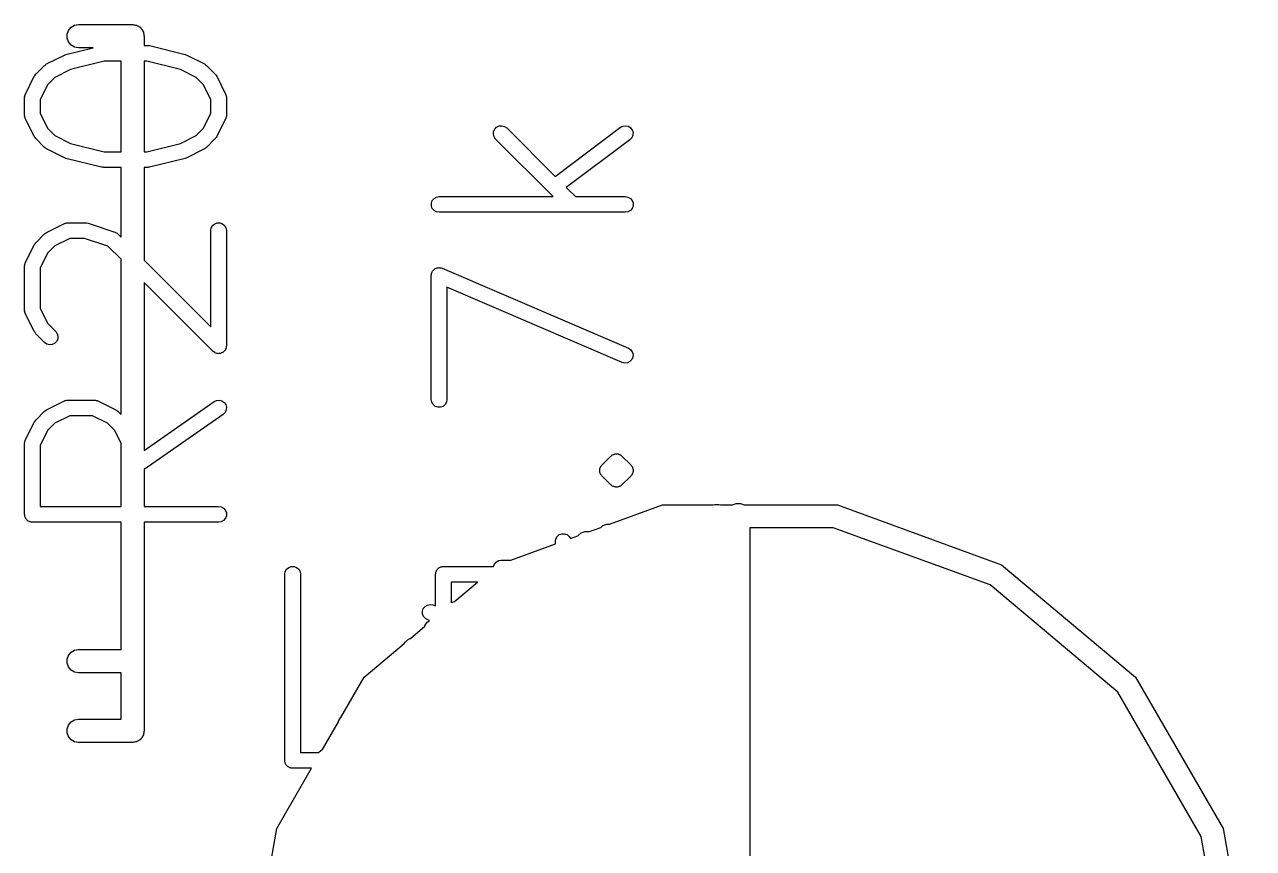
# Model space of a CAD drawing. Extents: x 0 to 76, y -93 to 16.
# Drawn here: x 10.55 to 18.51, y -50.51 to -45.17 of the extents above; entities that cross this region are included whole.
import ezdxf

# ---------------------------------------------------------------- set-up
doc = ezdxf.new("R2010")
doc.units = 0
doc.header["$MEASUREMENT"] = 0
doc.layers.add('BLACK', color=7, linetype='CONTINUOUS')

msp = doc.modelspace()

# ---------------------------------------------------------------- linework, layer by layer
at = {"layer": 'Black'}
for p, q in [((10.8257, -45.2365), (10.8346, -45.2121)), ((10.8346, -45.2121), (10.8513, -45.1921)), ((10.8513, -45.1921), (10.8739, -45.1791)), ((10.8739, -45.1791), (10.8995, -45.1746)), ((10.8995, -45.1746), (11.2501, -45.1746)), ((11.2501, -45.1746), (11.2565, -45.1757)), ((11.2565, -45.1757), (11.2631, -45.1757)), ((11.2631, -45.1757), (11.2693, -45.1779)), ((11.2693, -45.1779), (11.2757, -45.1791)), ((11.2757, -45.1791), (11.2814, -45.1824)), ((11.2814, -45.1824), (11.2876, -45.1846)), ((11.2876, -45.1846), (11.2926, -45.1888)), ((11.2926, -45.1888), (11.2983, -45.1921)), ((11.2983, -45.1921), (11.3025, -45.1971)), ((11.3025, -45.1971), (11.3075, -45.2014)), ((11.3075, -45.2014), (11.3108, -45.207)), ((11.3108, -45.207), (11.315, -45.2121)), ((11.315, -45.2121), (11.3173, -45.2182)), ((11.3173, -45.2182), (11.3205, -45.2239)), ((11.3205, -45.2239), (11.3217, -45.2304)), ((10.8257, -45.2626), (10.8257, -45.2365)), ((10.8346, -45.2871), (10.8257, -45.2626)), ((10.8513, -45.307), (10.8346, -45.2871)), ((11.3217, -45.2304), (11.3239, -45.2365)), ((11.3239, -45.2365), (11.3239, -45.2431)), ((11.3239, -45.2431), (11.3251, -45.2496)), ((11.3251, -45.2496), (11.3251, -45.3094)), ((10.6932, -45.4297), (10.8081, -45.3722)), ((10.8081, -45.3722), (10.8135, -45.3706)), ((10.8135, -45.3706), (10.8185, -45.3684)), ((10.8185, -45.3684), (10.9938, -45.3246)), ((10.8739, -45.32), (10.8513, -45.307)), ((10.8995, -45.3246), (10.8739, -45.32)), ((10.9938, -45.3246), (10.8995, -45.3246)), ((11.3251, -45.3094), (11.3479, -45.3094)), ((11.3479, -45.3094), (11.3541, -45.3105)), ((11.3541, -45.3105), (11.3602, -45.3109)), ((11.3602, -45.3109), (11.5901, -45.3684)), ((11.5901, -45.3684), (11.5951, -45.3706)), ((11.5951, -45.3706), (11.6005, -45.3722)), ((11.6005, -45.3722), (11.7154, -45.4297)), ((10.6226, -45.4966), (10.68, -45.4392)), ((10.68, -45.4392), (10.6867, -45.4345)), ((10.6867, -45.4345), (10.6932, -45.4297)), ((11.0669, -45.411), (10.8486, -45.4656)), ((11.1751, -45.411), (11.0669, -45.411)), ((11.1751, -45.9988), (11.1751, -45.411)), ((11.3251, -45.411), (11.3251, -45.9988)), ((11.3417, -45.411), (11.3251, -45.411)), ((11.56, -45.4656), (11.3417, -45.411)), ((11.7154, -45.4297), (11.7219, -45.4345)), ((11.7219, -45.4345), (11.7286, -45.4392)), ((11.7286, -45.4392), (11.786, -45.4966)), ((10.5556, -45.6248), (10.6131, -45.5099)), ((10.6131, -45.5099), (10.6179, -45.5033)), ((10.6179, -45.5033), (10.6226, -45.4966)), ((10.746, -45.5169), (10.7003, -45.5627)), ((10.8486, -45.4656), (10.746, -45.5169)), ((11.6626, -45.5169), (11.56, -45.4656)), ((11.7083, -45.5627), (11.6626, -45.5169)), ((11.786, -45.4966), (11.7907, -45.5033)), ((11.7907, -45.5033), (11.7955, -45.5099)), ((11.7955, -45.5099), (11.853, -45.6248)), ((10.7003, -45.5627), (10.6518, -45.6595)), ((11.7567, -45.6595), (11.7083, -45.5627)), ((10.5502, -45.6475), (10.5508, -45.6446)), ((10.5502, -45.7624), (10.5502, -45.6475)), ((10.5506, -45.6417), (10.5523, -45.636)), ((10.5508, -45.6446), (10.5506, -45.6417)), ((10.5523, -45.636), (10.5533, -45.6301)), ((10.5533, -45.6301), (10.5548, -45.6276)), ((10.5548, -45.6276), (10.5556, -45.6248)), ((10.6518, -45.6595), (10.6518, -45.7504)), ((11.7567, -45.7504), (11.7567, -45.6595)), ((11.853, -45.6248), (11.8538, -45.6276)), ((11.8538, -45.6276), (11.8553, -45.6301)), ((11.8553, -45.6301), (11.8563, -45.636)), ((11.8563, -45.636), (11.858, -45.6417)), ((11.858, -45.6417), (11.8578, -45.6446)), ((11.8578, -45.6446), (11.8583, -45.6475)), ((11.8583, -45.6475), (11.8583, -45.7624)), ((10.5508, -45.7653), (10.5502, -45.7624)), ((10.5506, -45.7682), (10.5508, -45.7653)), ((10.5523, -45.7739), (10.5506, -45.7682)), ((10.5533, -45.7798), (10.5523, -45.7739)), ((10.5548, -45.7823), (10.5533, -45.7798)), ((10.5556, -45.7851), (10.5548, -45.7823)), ((10.6518, -45.7504), (10.7002, -45.8472)), ((11.7083, -45.8472), (11.7567, -45.7504)), ((11.8538, -45.7823), (11.853, -45.7851)), ((11.8553, -45.7798), (11.8538, -45.7823)), ((11.8563, -45.7739), (11.8553, -45.7798)), ((11.858, -45.7682), (11.8563, -45.7739)), ((11.8583, -45.7624), (11.8578, -45.7653)), ((11.8578, -45.7653), (11.858, -45.7682)), ((10.6131, -45.9), (10.5556, -45.7851)), ((10.7002, -45.8472), (10.746, -45.893)), ((11.6626, -45.893), (11.7083, -45.8472)), ((11.853, -45.7851), (11.7955, -45.9)), ((13.5891, -45.8674), (13.5966, -45.8514)), ((13.5966, -45.8514), (13.6091, -45.8389)), ((13.6091, -45.8389), (13.6251, -45.8314)), ((13.6251, -45.8314), (13.6426, -45.8299)), ((13.6426, -45.8299), (13.6597, -45.8345)), ((13.6597, -45.8345), (13.6741, -45.8446)), ((13.6741, -45.8446), (13.9877, -46.1581)), ((13.9877, -46.1581), (14.4121, -45.8399)), ((14.4121, -45.8399), (14.4278, -45.8319)), ((14.4278, -45.8319), (14.4453, -45.8298)), ((14.4453, -45.8298), (14.4625, -45.8338)), ((14.4625, -45.8338), (14.4773, -45.8434)), ((14.4773, -45.8434), (14.4879, -45.8575)), ((14.4879, -45.8575), (14.493, -45.8744)), ((10.6179, -45.9065), (10.6131, -45.9)), ((10.6226, -45.9132), (10.6179, -45.9065)), ((10.68, -45.9707), (10.6226, -45.9132)), ((10.746, -45.893), (10.8486, -45.9443)), ((11.56, -45.9443), (11.6626, -45.893)), ((11.786, -45.9132), (11.7286, -45.9707)), ((11.7907, -45.9065), (11.786, -45.9132)), ((11.7955, -45.9), (11.7907, -45.9065)), ((13.5876, -45.8849), (13.5891, -45.8674)), ((13.5922, -45.902), (13.5876, -45.8849)), ((13.6023, -45.9164), (13.5922, -45.902)), ((13.9752, -46.2893), (13.6023, -45.9164)), ((14.473, -45.9211), (14.0603, -46.2307)), ((14.4851, -45.9083), (14.473, -45.9211)), ((14.492, -45.892), (14.4851, -45.9083)), ((14.493, -45.8744), (14.492, -45.892)), ((10.6867, -45.9753), (10.68, -45.9707)), ((10.6932, -45.9802), (10.6867, -45.9753)), ((10.8081, -46.0376), (10.6932, -45.9802)), ((10.8486, -45.9443), (11.0669, -45.9988)), ((11.0669, -45.9988), (11.1751, -45.9988)), ((11.3251, -45.9988), (11.3417, -45.9988)), ((11.3417, -45.9988), (11.56, -45.9443)), ((11.7154, -45.9802), (11.6005, -46.0376)), ((11.7219, -45.9753), (11.7154, -45.9802)), ((11.7286, -45.9707), (11.7219, -45.9753)), ((10.8135, -46.0392), (10.8081, -46.0376)), ((10.8185, -46.0415), (10.8135, -46.0392)), ((11.0483, -46.0989), (10.8185, -46.0415)), ((11.0545, -46.0994), (11.0483, -46.0989)), ((11.0607, -46.1004), (11.0545, -46.0994)), ((11.1751, -46.1004), (11.0607, -46.1004)), ((11.1751, -46.5518), (11.1751, -46.1004)), ((11.3479, -46.1004), (11.3251, -46.1004)), ((11.3251, -46.1004), (11.3251, -46.7018)), ((11.3541, -46.0994), (11.3479, -46.1004)), ((11.3602, -46.0989), (11.3541, -46.0994)), ((11.5901, -46.0415), (11.3602, -46.0989)), ((11.5951, -46.0392), (11.5901, -46.0415)), ((11.6005, -46.0376), (11.5951, -46.0392)), ((14.0603, -46.2307), (14.1189, -46.2893)), ((13.186, -46.3313), (13.1921, -46.3147)), ((13.186, -46.3489), (13.186, -46.3313)), ((13.1921, -46.3147), (13.2034, -46.3012)), ((13.2034, -46.3012), (13.2187, -46.2924)), ((13.2187, -46.2924), (13.236, -46.2893)), ((13.236, -46.2893), (13.9752, -46.2893)), ((14.1189, -46.2893), (14.4425, -46.2893)), ((14.4425, -46.2893), (14.4599, -46.2924)), ((14.4599, -46.2924), (14.4752, -46.3012)), ((14.4752, -46.3012), (14.4865, -46.3147)), ((14.4865, -46.3147), (14.4926, -46.3313)), ((14.4926, -46.3313), (14.4926, -46.3489)), ((13.1921, -46.3655), (13.186, -46.3489)), ((13.2034, -46.379), (13.1921, -46.3655)), ((13.2187, -46.3879), (13.2034, -46.379)), ((13.236, -46.3909), (13.2187, -46.3879)), ((14.4425, -46.3909), (13.236, -46.3909)), ((14.4599, -46.3879), (14.4425, -46.3909)), ((14.4752, -46.379), (14.4599, -46.3879)), ((14.4865, -46.3655), (14.4752, -46.379)), ((14.4926, -46.3489), (14.4865, -46.3655)), ((10.6932, -46.5213), (10.8081, -46.4638)), ((10.8081, -46.4638), (10.8109, -46.463)), ((10.8109, -46.463), (10.8135, -46.4615)), ((10.8135, -46.4615), (10.8193, -46.4605)), ((10.8193, -46.4605), (10.825, -46.4588)), ((10.825, -46.4588), (10.828, -46.459)), ((10.828, -46.459), (10.8309, -46.4585)), ((10.8309, -46.4585), (10.9458, -46.4585)), ((10.9458, -46.4585), (10.9538, -46.4599)), ((10.9538, -46.4599), (10.9618, -46.4611)), ((10.9618, -46.4611), (11.1342, -46.5185)), ((11.7567, -46.5093), (11.7598, -46.4919)), ((11.7598, -46.4919), (11.7686, -46.4766)), ((11.7686, -46.4766), (11.7821, -46.4653)), ((11.7821, -46.4653), (11.7987, -46.4592)), ((11.7987, -46.4592), (11.8164, -46.4592)), ((11.8164, -46.4592), (11.8329, -46.4653)), ((11.8329, -46.4653), (11.8465, -46.4766)), ((11.8465, -46.4766), (11.8553, -46.4919)), ((11.8553, -46.4919), (11.8583, -46.5093)), ((10.6226, -46.5882), (10.68, -46.5308)), ((10.68, -46.5308), (10.6867, -46.5261)), ((10.6867, -46.5261), (10.6932, -46.5213)), ((10.8428, -46.5601), (10.746, -46.6085)), ((10.9375, -46.5601), (10.8428, -46.5601)), ((11.0907, -46.6111), (10.9375, -46.5601)), ((11.1342, -46.5185), (11.1368, -46.5199)), ((11.1368, -46.5199), (11.1396, -46.5207)), ((11.1396, -46.5207), (11.1445, -46.5241)), ((11.1445, -46.5241), (11.1497, -46.5269)), ((11.1497, -46.5269), (11.1516, -46.5291)), ((11.1516, -46.5291), (11.154, -46.5308)), ((11.154, -46.5308), (11.1751, -46.5518)), ((11.7567, -47.1335), (11.7567, -46.5093)), ((11.8583, -46.5093), (11.8583, -47.2561)), ((10.5556, -46.7164), (10.6131, -46.6014)), ((10.6131, -46.6014), (10.6179, -46.5949)), ((10.6179, -46.5949), (10.6226, -46.5882)), ((10.7002, -46.6543), (10.6518, -46.7511)), ((10.746, -46.6085), (10.7002, -46.6543)), ((11.1751, -46.6955), (11.0907, -46.6111)), ((10.5502, -46.7391), (10.5508, -46.7362)), ((10.5506, -46.7333), (10.5523, -46.7276)), ((10.5508, -46.7362), (10.5506, -46.7333)), ((10.5523, -46.7276), (10.5533, -46.7217)), ((10.5533, -46.7217), (10.5548, -46.7192)), ((10.5548, -46.7192), (10.5556, -46.7164)), ((11.1751, -47.7009), (11.1751, -46.6955)), ((11.3251, -46.7018), (11.7567, -47.1335)), ((10.5502, -47.0263), (10.5502, -46.7391)), ((10.6518, -46.7511), (10.6518, -47.0143)), ((13.1852, -46.7997), (13.1863, -46.794)), ((13.1852, -47.6041), (13.1852, -46.7997)), ((13.1863, -46.794), (13.1866, -46.7881)), ((13.1866, -46.7881), (13.1878, -46.7854)), ((13.1878, -46.7854), (13.1883, -46.7824)), ((13.1883, -46.7824), (13.1912, -46.7773)), ((13.1912, -46.7773), (13.1935, -46.7719)), ((13.1935, -46.7719), (13.1956, -46.7697)), ((13.1956, -46.7697), (13.1971, -46.7671)), ((13.1971, -46.7671), (13.2016, -46.7633)), ((13.2016, -46.7633), (13.2056, -46.7591)), ((13.2056, -46.7591), (13.2083, -46.7577)), ((13.2083, -46.7577), (13.2106, -46.7557)), ((13.2106, -46.7557), (13.2161, -46.7537)), ((13.2161, -46.7537), (13.2214, -46.7511)), ((13.2214, -46.7511), (13.2244, -46.7507)), ((13.2244, -46.7507), (13.2272, -46.7497)), ((13.2272, -46.7497), (13.2331, -46.7497)), ((13.2331, -46.7497), (13.2389, -46.749)), ((13.2389, -46.749), (13.2418, -46.7497)), ((13.2418, -46.7497), (13.2449, -46.7497)), ((13.2449, -46.7497), (13.2504, -46.7517)), ((13.2504, -46.7517), (13.2561, -46.753)), ((13.2561, -46.753), (14.4626, -47.2701)), ((11.7716, -47.2921), (11.3251, -46.8455)), ((11.3251, -46.8455), (11.3251, -47.934)), ((14.4225, -47.3635), (13.2868, -46.8768)), ((13.2868, -46.8768), (13.2868, -47.6041)), ((10.5508, -47.0292), (10.5502, -47.0263)), ((10.5506, -47.0321), (10.5508, -47.0292)), ((10.5523, -47.0378), (10.5506, -47.0321)), ((10.5533, -47.0437), (10.5523, -47.0378)), ((10.5548, -47.0462), (10.5533, -47.0437)), ((10.5556, -47.0491), (10.5548, -47.0462)), ((10.6131, -47.164), (10.5556, -47.0491)), ((10.6518, -47.0143), (10.7003, -47.1111)), ((10.7003, -47.1111), (10.7519, -47.1628)), ((10.6179, -47.1705), (10.6131, -47.164)), ((10.6226, -47.1772), (10.6179, -47.1705)), ((10.68, -47.2346), (10.6226, -47.1772)), ((10.7519, -47.1628), (10.762, -47.1772)), ((10.765, -47.2118), (10.7576, -47.2278)), ((10.762, -47.1772), (10.7666, -47.1943)), ((10.7666, -47.1943), (10.765, -47.2118)), ((10.6945, -47.2447), (10.68, -47.2346)), ((10.7115, -47.2493), (10.6945, -47.2447)), ((10.7291, -47.2478), (10.7115, -47.2493)), ((10.7451, -47.2403), (10.7291, -47.2478)), ((10.7576, -47.2278), (10.7451, -47.2403)), ((11.7771, -47.2959), (11.7716, -47.2921)), ((11.7821, -47.3001), (11.7771, -47.2959)), ((11.8414, -47.2931), (11.8367, -47.2978)), ((11.8465, -47.2888), (11.8414, -47.2931)), ((11.8476, -47.2869), (11.8465, -47.2888)), ((11.8492, -47.2853), (11.8476, -47.2869)), ((11.852, -47.2793), (11.8492, -47.2853)), ((11.8553, -47.2735), (11.852, -47.2793)), ((11.8557, -47.2713), (11.8553, -47.2735)), ((11.8566, -47.2693), (11.8557, -47.2713)), ((11.8572, -47.2627), (11.8566, -47.2693)), ((11.8583, -47.2561), (11.8572, -47.2627)), ((14.4626, -47.2701), (14.4773, -47.2798)), ((14.4773, -47.2798), (14.4879, -47.2939)), ((14.4879, -47.2939), (14.493, -47.3108)), ((11.7842, -47.3009), (11.7821, -47.3001)), ((11.7861, -47.3022), (11.7842, -47.3009)), ((11.7925, -47.3039), (11.7861, -47.3022)), ((11.7987, -47.3062), (11.7925, -47.3039)), ((11.801, -47.3062), (11.7987, -47.3062)), ((11.8031, -47.3068), (11.801, -47.3062)), ((11.8097, -47.3062), (11.8031, -47.3068)), ((11.8164, -47.3062), (11.8097, -47.3062)), ((11.8185, -47.3054), (11.8164, -47.3062)), ((11.8207, -47.3052), (11.8185, -47.3054)), ((11.8267, -47.3024), (11.8207, -47.3052)), ((11.8329, -47.3001), (11.8267, -47.3024)), ((11.8347, -47.2987), (11.8329, -47.3001)), ((11.8367, -47.2978), (11.8347, -47.2987)), ((14.4397, -47.3675), (14.4225, -47.3635)), ((14.4572, -47.3654), (14.4397, -47.3675)), ((14.473, -47.3575), (14.4572, -47.3654)), ((14.4851, -47.3446), (14.473, -47.3575)), ((14.492, -47.3284), (14.4851, -47.3446)), ((14.493, -47.3108), (14.492, -47.3284)), ((10.6932, -47.6703), (10.8081, -47.6129)), ((10.8081, -47.6129), (10.8109, -47.612)), ((10.8109, -47.612), (10.8135, -47.6106)), ((10.8135, -47.6106), (10.8193, -47.6095)), ((10.8193, -47.6095), (10.825, -47.6078)), ((10.825, -47.6078), (10.828, -47.608)), ((10.828, -47.608), (10.8309, -47.6075)), ((10.8309, -47.6075), (11.0032, -47.6075)), ((11.0032, -47.6075), (11.0061, -47.608)), ((11.0061, -47.608), (11.009, -47.6078)), ((11.009, -47.6078), (11.0147, -47.6095)), ((11.0147, -47.6095), (11.0206, -47.6106)), ((11.0206, -47.6106), (11.0231, -47.612)), ((11.0231, -47.612), (11.0259, -47.6129)), ((11.0259, -47.6129), (11.1408, -47.6703)), ((11.7784, -47.6167), (11.7944, -47.6092)), ((11.7944, -47.6092), (11.812, -47.6077)), ((11.812, -47.6077), (11.829, -47.6123)), ((11.829, -47.6123), (11.8435, -47.6224)), ((13.1883, -47.6214), (13.1852, -47.6041)), ((13.2868, -47.6041), (13.2838, -47.6214)), ((10.6226, -47.7373), (10.68, -47.6798)), ((10.68, -47.6798), (10.6867, -47.6752)), ((10.6867, -47.6752), (10.6932, -47.6703)), ((11.1408, -47.6703), (11.1474, -47.6752)), ((11.1474, -47.6752), (11.154, -47.6798)), ((11.154, -47.6798), (11.1751, -47.7009)), ((11.3251, -47.934), (11.7784, -47.6167)), ((11.8492, -47.6875), (11.8367, -47.6999)), ((11.8435, -47.6224), (11.8536, -47.6368)), ((11.8566, -47.6715), (11.8492, -47.6875)), ((11.8536, -47.6368), (11.8582, -47.6539)), ((11.8582, -47.6539), (11.8566, -47.6715)), ((13.1971, -47.6367), (13.1883, -47.6214)), ((13.2106, -47.6481), (13.1971, -47.6367)), ((13.2272, -47.6541), (13.2106, -47.6481)), ((13.2449, -47.6541), (13.2272, -47.6541)), ((13.2614, -47.6481), (13.2449, -47.6541)), ((13.275, -47.6367), (13.2614, -47.6481)), ((13.2838, -47.6214), (13.275, -47.6367)), ((10.5556, -47.8654), (10.6131, -47.7505)), ((10.6131, -47.7505), (10.6179, -47.744)), ((10.6179, -47.744), (10.6226, -47.7373)), ((10.746, -47.7575), (10.7003, -47.8033)), ((10.8428, -47.7091), (10.746, -47.7575)), ((10.9912, -47.7091), (10.8428, -47.7091)), ((11.088, -47.7575), (10.9912, -47.7091)), ((11.1338, -47.8033), (11.088, -47.7575)), ((11.8367, -47.6999), (11.3251, -48.0581)), ((10.7003, -47.8033), (10.6518, -47.9001)), ((11.1751, -47.8858), (11.1338, -47.8033)), ((10.5502, -47.8881), (10.5508, -47.8852)), ((10.5502, -48.3477), (10.5502, -47.8881)), ((10.5506, -47.8823), (10.5523, -47.8766)), ((10.5508, -47.8852), (10.5506, -47.8823)), ((10.5523, -47.8766), (10.5533, -47.8707)), ((10.5533, -47.8707), (10.5548, -47.8682)), ((10.5548, -47.8682), (10.5556, -47.8654)), ((10.6518, -47.9001), (10.6518, -48.2969)), ((11.1751, -48.2969), (11.1751, -47.8858)), ((14.2917, -48.0278), (14.3492, -47.9703)), ((14.3492, -47.9703), (14.3528, -47.9678)), ((14.3528, -47.9678), (14.356, -47.9646)), ((14.356, -47.9646), (14.36, -47.9627)), ((14.36, -47.9627), (14.3636, -47.9602)), ((14.3636, -47.9602), (14.3679, -47.959)), ((14.3679, -47.959), (14.3719, -47.9572)), ((14.3719, -47.9572), (14.3764, -47.9568)), ((14.3764, -47.9568), (14.3807, -47.9556)), ((14.3807, -47.9556), (14.3851, -47.956)), ((14.3851, -47.956), (14.3895, -47.9556)), ((14.3895, -47.9556), (14.3938, -47.9568)), ((14.3938, -47.9568), (14.3982, -47.9572)), ((14.3982, -47.9572), (14.4023, -47.959)), ((14.4023, -47.959), (14.4066, -47.9602)), ((14.4066, -47.9602), (14.4102, -47.9627)), ((14.4102, -47.9627), (14.4142, -47.9646)), ((14.4142, -47.9646), (14.4174, -47.9678)), ((14.4174, -47.9678), (14.421, -47.9703)), ((14.421, -47.9703), (14.4785, -48.0278)), ((11.3251, -48.0581), (11.3251, -48.2969)), ((14.277, -48.0593), (14.2776, -48.0571)), ((14.2774, -48.0637), (14.277, -48.0593)), ((14.277, -48.0681), (14.2774, -48.0637)), ((14.2776, -48.0703), (14.277, -48.0681)), ((14.2776, -48.0549), (14.2784, -48.0528)), ((14.2776, -48.0571), (14.2776, -48.0549)), ((14.2776, -48.0725), (14.2776, -48.0703)), ((14.2784, -48.0746), (14.2776, -48.0725)), ((14.2784, -48.0528), (14.2786, -48.0505)), ((14.2786, -48.0768), (14.2784, -48.0746)), ((14.2786, -48.0505), (14.2805, -48.0465)), ((14.2805, -48.0809), (14.2786, -48.0768)), ((14.2805, -48.0465), (14.2816, -48.0422)), ((14.2816, -48.0852), (14.2805, -48.0809)), ((14.2816, -48.0422), (14.2829, -48.0404)), ((14.2829, -48.087), (14.2816, -48.0852)), ((14.2829, -48.0404), (14.2836, -48.0383)), ((14.2836, -48.0891), (14.2829, -48.087)), ((14.2836, -48.0383), (14.2851, -48.0366)), ((14.2851, -48.0908), (14.2836, -48.0891)), ((14.2851, -48.0366), (14.286, -48.0346)), ((14.286, -48.0928), (14.2851, -48.0908)), ((14.286, -48.0346), (14.2892, -48.0314)), ((14.2892, -48.0314), (14.2917, -48.0278)), ((14.4785, -48.0278), (14.481, -48.0314)), ((14.481, -48.0314), (14.4842, -48.0346)), ((14.4842, -48.0346), (14.4851, -48.0366)), ((14.4851, -48.0908), (14.4842, -48.0928)), ((14.4851, -48.0366), (14.4865, -48.0383)), ((14.4865, -48.0891), (14.4851, -48.0908)), ((14.4865, -48.0383), (14.4873, -48.0404)), ((14.4873, -48.087), (14.4865, -48.0891)), ((14.4873, -48.0404), (14.4886, -48.0422)), ((14.4886, -48.0852), (14.4873, -48.087)), ((14.4886, -48.0422), (14.4897, -48.0465)), ((14.4897, -48.0809), (14.4886, -48.0852)), ((14.4897, -48.0465), (14.4916, -48.0505)), ((14.4916, -48.0768), (14.4897, -48.0809)), ((14.4916, -48.0505), (14.4918, -48.0528)), ((14.4918, -48.0746), (14.4916, -48.0768)), ((14.4918, -48.0528), (14.4926, -48.0549)), ((14.4926, -48.0725), (14.4918, -48.0746)), ((14.4926, -48.0549), (14.4926, -48.0571)), ((14.4926, -48.0571), (14.4932, -48.0593)), ((14.4932, -48.0681), (14.4926, -48.0703)), ((14.4926, -48.0703), (14.4926, -48.0725)), ((14.4932, -48.0593), (14.4928, -48.0637)), ((14.4928, -48.0637), (14.4932, -48.0681)), ((14.2892, -48.096), (14.286, -48.0928)), ((14.2917, -48.0996), (14.2892, -48.096)), ((14.3492, -48.1571), (14.2917, -48.0996)), ((14.3528, -48.1596), (14.3492, -48.1571)), ((14.356, -48.1628), (14.3528, -48.1596)), ((14.36, -48.1646), (14.356, -48.1628)), ((14.3636, -48.1672), (14.36, -48.1646)), ((14.3679, -48.1683), (14.3636, -48.1672)), ((14.3719, -48.1702), (14.3679, -48.1683)), ((14.3764, -48.1706), (14.3719, -48.1702)), ((14.3807, -48.1717), (14.3764, -48.1706)), ((14.3851, -48.1714), (14.3807, -48.1717)), ((14.3895, -48.1717), (14.3851, -48.1714)), ((14.3938, -48.1706), (14.3895, -48.1717)), ((14.3982, -48.1702), (14.3938, -48.1706)), ((14.4023, -48.1683), (14.3982, -48.1702)), ((14.4066, -48.1672), (14.4023, -48.1683)), ((14.4102, -48.1646), (14.4066, -48.1672)), ((14.4142, -48.1628), (14.4102, -48.1646)), ((14.4174, -48.1596), (14.4142, -48.1628)), ((14.421, -48.1571), (14.4174, -48.1596)), ((14.4785, -48.0996), (14.421, -48.1571)), ((14.481, -48.096), (14.4785, -48.0996)), ((14.4842, -48.0928), (14.481, -48.096)), ((10.6518, -48.2969), (11.1751, -48.2969)), ((11.3251, -48.2969), (11.8075, -48.2969)), ((11.8075, -48.2969), (11.8249, -48.3)), ((11.8249, -48.3), (11.8402, -48.3088)), ((11.8402, -48.3088), (11.8515, -48.3223)), ((11.8515, -48.3223), (11.8576, -48.3389)), ((14.3398, -48.4121), (14.6835, -48.2871)), ((14.6835, -48.2871), (15.0112, -48.2871)), ((15.0112, -48.2871), (15.022, -48.2831)), ((15.022, -48.2831), (15.048, -48.2831)), ((15.048, -48.2831), (15.0588, -48.2871)), ((15.0588, -48.2871), (15.1363, -48.2871)), ((15.1363, -48.2871), (15.1375, -48.286)), ((15.1375, -48.286), (15.162, -48.2771)), ((15.162, -48.2771), (15.188, -48.2771)), ((15.188, -48.2771), (15.2125, -48.286)), ((15.2125, -48.286), (15.2137, -48.2871)), ((15.2137, -48.2871), (15.8165, -48.2871)), ((15.8165, -48.2871), (16.8812, -48.6746)), ((10.551, -48.3521), (10.5502, -48.3477)), ((10.551, -48.3566), (10.551, -48.3521)), ((10.5525, -48.3607), (10.551, -48.3566)), ((10.5533, -48.3651), (10.5525, -48.3607)), ((10.5555, -48.369), (10.5533, -48.3651)), ((10.5571, -48.3731), (10.5555, -48.369)), ((10.5599, -48.3765), (10.5571, -48.3731)), ((10.5621, -48.3804), (10.5599, -48.3765)), ((10.5655, -48.3832), (10.5621, -48.3804)), ((10.5684, -48.3867), (10.5655, -48.3832)), ((10.5722, -48.3889), (10.5684, -48.3867)), ((10.5756, -48.3917), (10.5722, -48.3889)), ((10.5798, -48.3933), (10.5756, -48.3917)), ((10.5837, -48.3955), (10.5798, -48.3933)), ((10.5881, -48.3962), (10.5837, -48.3955)), ((10.5922, -48.3978), (10.5881, -48.3962)), ((10.5967, -48.3978), (10.5922, -48.3978)), ((10.601, -48.3985), (10.5967, -48.3978)), ((11.1751, -48.3985), (10.601, -48.3985)), ((11.1751, -49.2241), (11.1751, -48.3985)), ((11.8075, -48.3985), (11.3251, -48.3985)), ((11.3251, -48.3985), (11.3251, -49.7504)), ((11.8249, -48.3955), (11.8075, -48.3985)), ((11.8402, -48.3867), (11.8249, -48.3955)), ((11.8515, -48.3731), (11.8402, -48.3867)), ((11.8576, -48.3566), (11.8515, -48.3731)), ((11.8576, -48.3389), (11.8576, -48.3566)), ((14.0015, -48.4907), (14.015, -48.4793)), ((14.015, -48.4793), (14.0316, -48.4733)), ((14.0316, -48.4733), (14.0492, -48.4733)), ((14.0492, -48.4733), (14.0658, -48.4793)), ((14.0658, -48.4793), (14.0793, -48.4907)), ((14.0871, -48.5041), (14.1361, -48.4863)), ((14.1361, -48.4863), (14.1375, -48.4838)), ((14.1375, -48.4838), (14.1575, -48.467)), ((14.1575, -48.467), (14.182, -48.4581)), ((14.182, -48.4581), (14.208, -48.4581)), ((14.208, -48.4581), (14.2107, -48.4591)), ((14.2107, -48.4591), (14.2838, -48.4325)), ((14.2838, -48.4325), (14.2975, -48.421)), ((14.2975, -48.421), (14.322, -48.4121)), ((14.322, -48.4121), (14.3398, -48.4121)), ((15.7905, -48.4348), (15.25, -48.4348)), ((15.25, -48.4348), (15.25, -54.5652)), ((16.8062, -48.8045), (15.7905, -48.4348)), ((13.7004, -48.6449), (13.9896, -48.5396)), ((13.9896, -48.5233), (13.9926, -48.5059)), ((13.9896, -48.5396), (13.9896, -48.5233)), ((13.9926, -48.5059), (14.0015, -48.4907)), ((14.0793, -48.4907), (14.0871, -48.5041)), ((13.6056, -48.6568), (13.6208, -48.6479)), ((13.6208, -48.6479), (13.6382, -48.6449)), ((13.6382, -48.6449), (13.7004, -48.6449)), ((12.2365, -48.736), (12.2395, -48.7187)), ((12.2395, -48.7187), (12.2483, -48.7034)), ((12.2483, -48.7034), (12.2619, -48.6921)), ((12.2619, -48.6921), (12.2784, -48.686)), ((12.2784, -48.686), (12.2961, -48.686)), ((12.2961, -48.686), (12.3127, -48.6921)), ((12.3127, -48.6921), (12.3262, -48.7034)), ((12.3262, -48.7034), (12.335, -48.7187)), ((12.335, -48.7187), (12.3381, -48.736)), ((13.2139, -48.7272), (13.2154, -48.7231)), ((13.2139, -48.7317), (13.2139, -48.7272)), ((13.2154, -48.7231), (13.2162, -48.7187)), ((13.2162, -48.7187), (13.2184, -48.7148)), ((13.2184, -48.7148), (13.22, -48.7106)), ((13.22, -48.7106), (13.2228, -48.7072)), ((13.2228, -48.7072), (13.225, -48.7034)), ((13.225, -48.7034), (13.2284, -48.7005)), ((13.2284, -48.7005), (13.2313, -48.6971)), ((13.2313, -48.6971), (13.2351, -48.6949)), ((13.2351, -48.6949), (13.2386, -48.6921)), ((13.2386, -48.6921), (13.2427, -48.6905)), ((13.2427, -48.6905), (13.2466, -48.6883)), ((13.2466, -48.6883), (13.251, -48.6875)), ((13.251, -48.6875), (13.2551, -48.686)), ((13.2551, -48.686), (13.2596, -48.686)), ((13.2596, -48.686), (13.264, -48.6852)), ((13.264, -48.6852), (13.5888, -48.6852)), ((13.5888, -48.6852), (13.5942, -48.6703)), ((13.5942, -48.6703), (13.6056, -48.6568)), ((16.8812, -48.6746), (17.7492, -49.4029)), ((12.2365, -49.9425), (12.2365, -48.736)), ((12.3381, -48.736), (12.3381, -49.8917)), ((13.2132, -48.736), (13.2139, -48.7317)), ((13.2132, -48.9409), (13.2132, -48.736)), ((13.3148, -48.7868), (13.3148, -48.9214)), ((13.485, -48.7868), (13.3148, -48.7868)), ((13.335, -48.9127), (13.485, -48.7868)), ((17.6343, -49.4993), (16.8062, -48.8045)), ((13.1283, -48.9755), (13.1339, -48.9587)), ((13.1339, -48.9587), (13.1449, -48.9449)), ((13.1449, -48.9449), (13.1599, -48.9357)), ((13.1599, -48.9357), (13.1772, -48.9321)), ((13.1772, -48.9321), (13.1947, -48.9347)), ((13.1947, -48.9347), (13.2132, -48.9409)), ((13.3148, -48.9214), (13.3175, -48.919)), ((13.3175, -48.919), (13.335, -48.9127)), ((13.1288, -48.9931), (13.1283, -48.9755)), ((13.1353, -49.0095), (13.1288, -48.9931)), ((13.147, -49.0227), (13.1353, -49.0095)), ((13.1625, -49.0311), (13.147, -49.0227)), ((13.1575, -49.0478), (13.1732, -49.0347)), ((13.1732, -49.0347), (13.1625, -49.0311)), ((13.0507, -49.1512), (13.1441, -49.0729)), ((13.1441, -49.0729), (13.1445, -49.0703)), ((13.1445, -49.0703), (13.1575, -49.0478)), ((12.7508, -49.4029), (13.0105, -49.185)), ((13.0105, -49.185), (13.0175, -49.1728)), ((13.0175, -49.1728), (13.0375, -49.156)), ((13.0375, -49.156), (13.0507, -49.1512)), ((10.8257, -49.2861), (10.8346, -49.2616)), ((10.8257, -49.3122), (10.8257, -49.2861)), ((10.8346, -49.2616), (10.8513, -49.2417)), ((10.8513, -49.2417), (10.8739, -49.2287)), ((10.8739, -49.2287), (10.8995, -49.2241)), ((10.8995, -49.2241), (11.1751, -49.2241)), ((10.8346, -49.3366), (10.8257, -49.3122)), ((10.8513, -49.3566), (10.8346, -49.3366)), ((10.8739, -49.3696), (10.8513, -49.3566)), ((10.8995, -49.3741), (10.8739, -49.3696)), ((11.1751, -49.3741), (10.8995, -49.3741)), ((11.1751, -49.6754), (11.1751, -49.3741)), ((12.6004, -49.6634), (12.7508, -49.4029)), ((17.7492, -49.4029), (18.3157, -50.3842)), ((18.1748, -50.4355), (17.6343, -49.4993)), ((10.8513, -49.693), (10.8739, -49.68)), ((10.8739, -49.68), (10.8995, -49.6754)), ((10.8995, -49.6754), (11.1751, -49.6754)), ((12.5845, -49.6883), (12.5975, -49.6658)), ((12.5975, -49.6658), (12.6004, -49.6634)), ((10.8257, -49.7374), (10.8346, -49.7129)), ((10.8257, -49.7635), (10.8257, -49.7374)), ((10.8346, -49.7879), (10.8257, -49.7635)), ((10.8346, -49.7129), (10.8513, -49.693)), ((11.3239, -49.7635), (11.3217, -49.7696)), ((11.3251, -49.7504), (11.3239, -49.7569)), ((11.3239, -49.7569), (11.3239, -49.7635)), ((12.4806, -49.8709), (12.5839, -49.692)), ((12.5839, -49.692), (12.5845, -49.6883)), ((10.8513, -49.8079), (10.8346, -49.7879)), ((10.8739, -49.8209), (10.8513, -49.8079)), ((10.8995, -49.8254), (10.8739, -49.8209)), ((11.2501, -49.8254), (10.8995, -49.8254)), ((11.2565, -49.8243), (11.2501, -49.8254)), ((11.2631, -49.8243), (11.2565, -49.8243)), ((11.2693, -49.8221), (11.2631, -49.8243)), ((11.2757, -49.8209), (11.2693, -49.8221)), ((11.2814, -49.8176), (11.2757, -49.8209)), ((11.2876, -49.8154), (11.2814, -49.8176)), ((11.2926, -49.8112), (11.2876, -49.8154)), ((11.2983, -49.8079), (11.2926, -49.8112)), ((11.3025, -49.8029), (11.2983, -49.8079)), ((11.3075, -49.7986), (11.3025, -49.8029)), ((11.3108, -49.793), (11.3075, -49.7986)), ((11.315, -49.7879), (11.3108, -49.793)), ((11.3173, -49.7818), (11.315, -49.7879)), ((11.3205, -49.7761), (11.3173, -49.7818)), ((11.3217, -49.7696), (11.3205, -49.7761)), ((12.3381, -49.8917), (12.4558, -49.8917)), ((12.4558, -49.8917), (12.4575, -49.8888)), ((12.4575, -49.8888), (12.4775, -49.872)), ((12.4775, -49.872), (12.4806, -49.8709)), ((12.1843, -50.3842), (12.4099, -49.9933)), ((12.2372, -49.9469), (12.2365, -49.9425)), ((12.2372, -49.9514), (12.2372, -49.9469)), ((12.2388, -49.9555), (12.2372, -49.9514)), ((12.2395, -49.9599), (12.2388, -49.9555)), ((12.2417, -49.9638), (12.2395, -49.9599)), ((12.2433, -49.9679), (12.2417, -49.9638)), ((12.2461, -49.9714), (12.2433, -49.9679)), ((12.2483, -49.9752), (12.2461, -49.9714)), ((12.2518, -49.9781), (12.2483, -49.9752)), ((12.2546, -49.9815), (12.2518, -49.9781)), ((12.2585, -49.9837), (12.2546, -49.9815)), ((12.2619, -49.9865), (12.2585, -49.9837)), ((12.266, -49.9881), (12.2619, -49.9865)), ((12.2699, -49.9903), (12.266, -49.9881)), ((12.2743, -49.9911), (12.2699, -49.9903)), ((12.2784, -49.9926), (12.2743, -49.9911)), ((12.2829, -49.9926), (12.2784, -49.9926)), ((12.2873, -49.9933), (12.2829, -49.9926)), ((12.4099, -49.9933), (12.2873, -49.9933)), ((11.9932, -51.4679), (12.1843, -50.3842)), ((18.3157, -50.3842), (18.5125, -51.5)), ((18.3625, -51.5), (18.1748, -50.4355))]:
    msp.add_line(p, q, dxfattribs=at)

doc.saveas('drawing.dxf')
